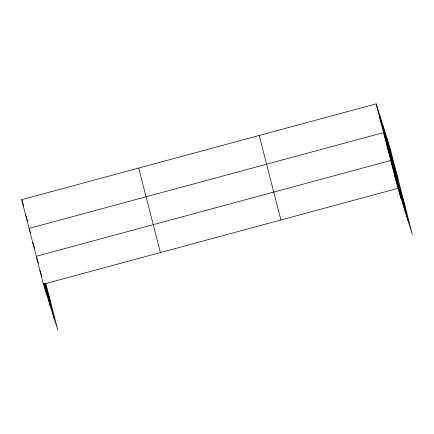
<?xml version="1.0" encoding="UTF-8"?>
<svg xmlns="http://www.w3.org/2000/svg" width="434" height="434" viewBox="0 0 434 434"><rect width="100%" height="100%" fill="white"/><g stroke="black" fill="none" stroke-linecap="round" stroke-linejoin="round"><path stroke-width="0.65" d="M45.776 283.25L57.841 330.144L43.433 284.178L21.7 199.683L376.159 103.856L390.567 149.822L412.3 234.317L397.897 188.351L376.159 103.856M43.433 284.178L397.897 188.351M379.858 118.222L383.076 128.486M397.956 178.553L383.553 132.587L29.089 228.409L30.499 232.901M387.139 146.529L390.356 156.793M405.128 206.432L390.725 160.466L36.261 256.293L38.474 263.351M394.311 174.408L397.528 184.678M21.7 199.683L23.713 206.101M25.394 214.049L26.599 217.895M27.006 219.181L27.608 221.107M32.675 242.351L34.487 248.129M45.071 284.411L50.664 302.259M39.847 270.236L41.859 276.653M386.873 138.039L408.606 222.539M383.07 125.903L404.803 210.398M379.381 114.126L401.114 198.62M259.19 135.479L280.923 219.973M138.674 168.061L160.406 252.555M45.179 283.51L54.147 318.361M44.474 283.413L50.344 306.225M43.883 283.673L46.65 294.447"/></g></svg>
